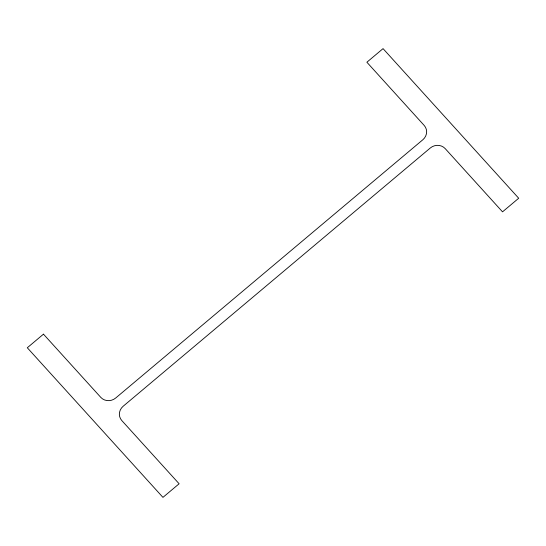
<?xml version="1.0" encoding="UTF-8"?>
<svg xmlns="http://www.w3.org/2000/svg" width="546" height="546" viewBox="0 0 546 546"><rect width="100%" height="100%" fill="white"/><g stroke="black" fill="none" stroke-linecap="round" stroke-linejoin="round"><path stroke-width="0.82" d="M43.475 334.159L27.3 347.761L162.947 497.372L179.122 483.77L121.813 420.563A10.695 10.033 -23.3 0 1 123.171 406.238L430.296 147.993A10.695 10.033 -23.3 0 1 445.215 148.628L502.525 211.841L518.7 198.239L383.053 48.628L366.878 62.23L424.187 125.437A10.695 10.033 -23.3 0 1 422.829 139.762L115.704 398.007A10.695 10.033 -23.3 0 1 100.785 397.372L43.475 334.159"/></g></svg>
